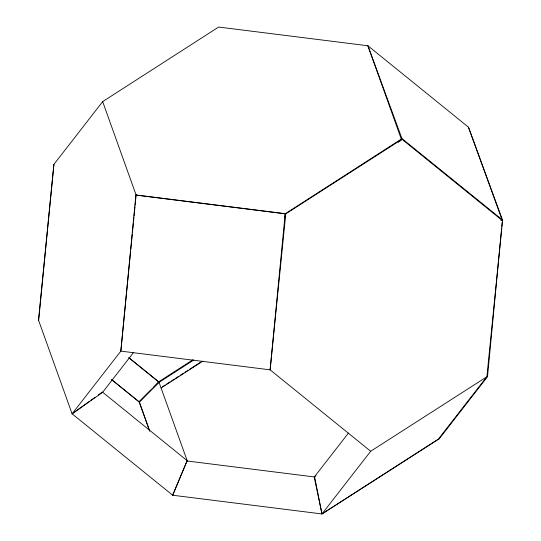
<?xml version="1.0" encoding="UTF-8"?>
<svg xmlns="http://www.w3.org/2000/svg" width="541" height="541" viewBox="0 0 541 541"><rect width="100%" height="100%" fill="white"/><g stroke="black" fill="none" stroke-linecap="round" stroke-linejoin="round"><path stroke-width="0.81" d="M501.629 228.133L487.509 376.678L438.785 439.373M501.791 226.456L502.19 222.263M500.865 220.329L502.521 219.991L468.465 127.182L367.907 45.769L218.625 27.05L102.668 101.613L53.904 164.369L38.654 320.515L72.115 413.818L172.68 495.231L321.963 513.95L438.034 439.542L486.758 376.847L370.68 451.255L321.963 513.95L314.179 476.925L315.991 475.728M130.611 251.274L120.839 351.123L72.115 413.818L102.506 392.441L133.586 352.448M130.78 249.597L132.254 234.49M132.423 232.813L133.323 223.589M133.492 221.905L133.898 217.712M134.067 216.035L134.966 206.804M135.135 205.127L135.541 200.934M135.71 199.25L136.116 195.058L102.668 101.613M38.465 320.407L53.904 164.369M486.886 376.678L502.535 220.687L401.977 139.267L285.77 213.851L270.121 369.841L370.68 451.255M285.019 215.21L285.384 213.688L401.287 139.091L367.907 45.769L401.956 138.577L502.521 219.991M284.539 217.61L285.77 213.851M98.34 394.923L102.371 392.015L187.172 460.668L172.68 495.231L187.172 460.668L158.824 381.709L192.867 359.826M348.478 433.016L314.578 476.635L321.963 513.95L437.872 439.441M149.424 430.393L139.22 401.929L158.953 381.987L128.947 357.696M150.783 390.068L139.308 402.004L149.769 431.238M153.658 387.079L158.824 381.709M398.453 142.033L401.287 139.091M398.474 142.121L401.956 138.577M400.178 141.012L401.977 139.267M72.115 413.818L89.596 401.219M90.942 400.252L94.973 397.344M193.874 359.954L159.095 382.331L139.023 401.821L111.602 379.62M162.368 386.801L165.194 384.982M166.608 384.076L170.144 381.797M171.565 380.891L174.391 379.072M175.805 378.159L178.638 376.34M180.052 375.427L183.588 373.155M185.002 372.242L187.828 370.423M189.242 369.517L200.562 362.233M161.218 387.917L202.916 361.111M136.102 194.97L285.384 213.688M187.206 461.006L314.179 476.925M128.826 357.797L158.858 382.108M111.791 379.728L139.22 401.929M468.465 127.182L502.346 220.579M135.899 195.112L120.839 351.123L270.121 369.841L285.181 213.83L135.899 195.112"/></g></svg>
